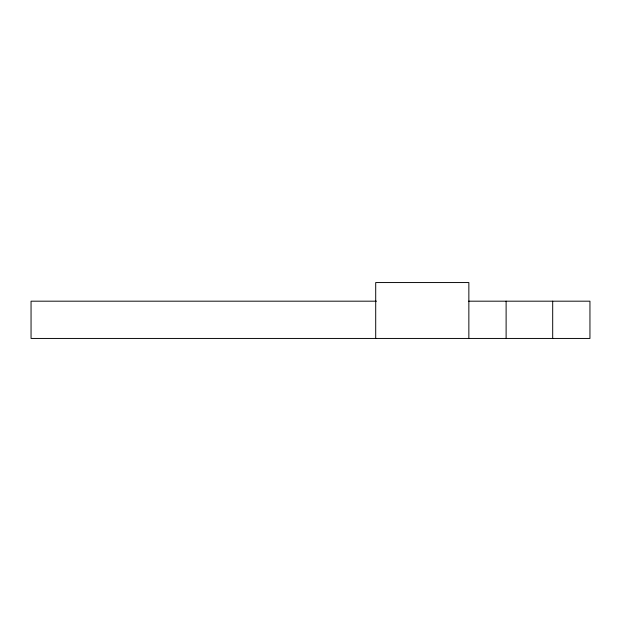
<?xml version="1.0" encoding="UTF-8"?>
<svg xmlns="http://www.w3.org/2000/svg" width="621" height="621" viewBox="0 0 621 621"><rect width="100%" height="100%" fill="white"/><g stroke="black" fill="none" stroke-linecap="round" stroke-linejoin="round"><path stroke-width="0.93" d="M376.458 301.185L31.05 301.185L31.05 338.445L589.95 338.445L589.95 301.185L468.746 301.185M552.69 301.185L552.69 338.445M506.115 301.185L506.115 338.445M468.855 338.445L468.855 282.555L375.705 282.555L375.705 338.445"/></g></svg>
